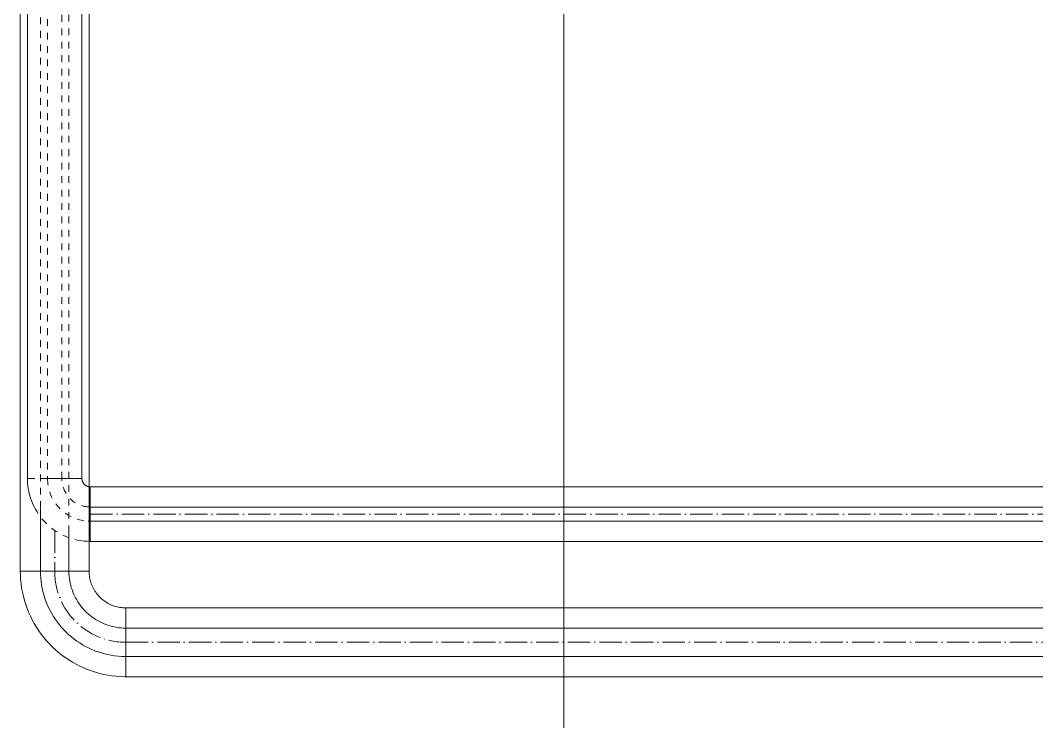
# Model space of a CAD drawing. Header units: millimetres. Extents: x -88595 to 880822, y -1054509 to -148035.
# Drawn here: x 522920.6 to 523374.4, y -276848.3 to -276535.1 of the extents above; entities that cross this region are included whole.
import ezdxf

# ---------------------------------------------------------------- set-up
doc = ezdxf.new("R2010")
doc.units = ezdxf.units.MM
for name, pattern in [('$0$ADSK_Скрыто', [6, 3, -3]), ('$1$ADSK_Скрыто', [6, 3, -3]), ('$10$ADSK_Осевая', [14, 10, -2, 0, -2]), ('$11$ADSK_Осевая', [14, 10, -2, 0, -2]), ('$4$ADSK_Скрыто', [6, 3, -3]), ('ADSK_Линия сетки', [25, 20, -2.5, 0, -2.5])]:
    doc.linetypes.add(name, pattern=pattern)
for name, color, linetype, lineweight in [('Изоляция', 7, 'Continuous', 18), ('Линии', 7, 'Continuous', 9), ('Оборудование', 7, 'Continuous', 18), ('Оси', 7, 'Continuous', 9), ('Трубопровод', 7, 'Continuous', 18), ('Трубопроводы', 7, 'Continuous', 18)]:
    doc.layers.add(name, color=color, linetype=linetype, lineweight=lineweight)

# ---------------------------------------------------------------- blocks, each defined once
blk = doc.blocks.new('$0$ADSK_МедьПайка_Отвод-гнутая труба - Отвод _гнутая труба_-V97-В_Координация_кровля ОВ3')
at = {"layer": 'Линии', "color": 190, "linetype": '$0$ADSK_Скрыто', "true_color": 0x8000ff}
for p, q in [((-2.75, 15.88), (-3.07, 15.88)), ((-2.75, 15.88), (-3.07, 15.88)), ((3.07, 15.88), (2.75, 15.88)), ((3.07, 15.88), (2.75, 15.88)), ((-15.87, 3.17), (-15.87, -3.18)), ((-15.87, 3.17), (-15.87, -3.18))]:
    blk.add_line(p, q, dxfattribs=at)
at = {"layer": 'Линии', "color": 190, "linetype": '$0$ADSK_Скрыто', "true_color": 0x8000ff, "flags": 128}
for points in [[(-15.87, -3.18), (-15.11, -3.16), (-14.35, -3.11), (-13.59, -3.04), (-12.84, -2.93), (-12.09, -2.8), (-11.35, -2.63), (-10.61, -2.43), (-9.88, -2.21), (-9.16, -1.95), (-8.46, -1.67), (-7.76, -1.36), (-7.08, -1.02), (-6.41, -0.66), (-5.76, -0.27), (-5.12, 0.15), (-4.5, 0.6), (-3.9, 1.06), (-3.31, 1.55), (-2.75, 2.07), (-2.21, 2.6), (-1.69, 3.16), (-1.19, 3.74), (-0.72, 4.33), (-0.27, 4.95), (0.16, 5.58), (0.55, 6.23), (0.93, 6.9), (1.27, 7.58), (1.59, 8.27), (1.88, 8.97), (2.14, 9.69), (2.38, 10.41), (2.58, 11.15), (2.75, 11.89), (2.9, 12.64), (3.01, 13.39), (3.1, 14.15), (3.15, 14.91)], [(-3.22, 14.86), (-3.27, 14.35), (-3.34, 13.85), (-3.43, 13.35), (-3.54, 12.86), (-3.67, 12.37), (-3.82, 11.88), (-3.99, 11.4), (-4.18, 10.93), (-4.38, 10.47), (-4.61, 10.01), (-4.85, 9.56), (-5.11, 9.13), (-5.39, 8.7), (-5.69, 8.29), (-6, 7.89), (-6.33, 7.5), (-6.67, 7.13), (-7.03, 6.76), (-7.4, 6.42), (-7.78, 6.09), (-8.18, 5.77), (-8.59, 5.47), (-9.01, 5.19), (-9.45, 4.92), (-9.89, 4.67), (-10.34, 4.44), (-10.8, 4.23), (-11.27, 4.04), (-11.75, 3.86), (-12.23, 3.71), (-12.72, 3.57), (-13.22, 3.46), (-13.72, 3.36), (-14.22, 3.28), (-14.72, 3.23), (-15.23, 3.19), (-15.74, 3.18), (-15.87, 3.17)]]:
    blk.add_lwpolyline(points, dxfattribs=at)
at = {"layer": 'Трубопроводы', "color": 190, "true_color": 0x8000ff, "flags": 128}
for points in [[(-3.18, 15.88), (-3.19, 15.37), (-3.22, 14.86)], [(3.15, 14.91), (3.17, 15.67), (3.17, 15.88)]]:
    blk.add_lwpolyline(points, dxfattribs=at)
blk = doc.blocks.new('$0$ADSK_МедьПайка_Отвод-гнутая труба - Отвод _гнутая труба_-V86-В_Координация_кровля ОВ3')
at = {"layer": 'Линии', "color": 134, "linetype": '$0$ADSK_Скрыто', "true_color": 0x00a6a6}
for p, q in [((-3.48, 31.75), (-3.96, 31.75)), ((-3.48, 31.75), (-3.96, 31.75)), ((3.96, 31.75), (3.49, 31.75)), ((3.96, 31.75), (3.49, 31.75))]:
    blk.add_line(p, q, dxfattribs=at)
at = {"layer": 'Трубопроводы', "color": 134, "true_color": 0x00a6a6, "flags": 128}
for points in [[(-31.75, -6.35), (-30.23, -6.32), (-28.71, -6.23), (-27.19, -6.08), (-25.68, -5.86), (-24.18, -5.59), (-22.69, -5.26), (-21.22, -4.87), (-19.77, -4.42), (-18.33, -3.91), (-16.91, -3.34), (-15.52, -2.72), (-14.16, -2.04), (-12.82, -1.31), (-11.51, -0.53), (-10.24, 0.3), (-9, 1.19), (-7.79, 2.12), (-6.63, 3.11), (-5.5, 4.13), (-4.42, 5.21), (-3.38, 6.32), (-2.38, 7.47), (-1.44, 8.67), (-0.54, 9.9), (0.31, 11.16), (1.11, 12.46), (1.85, 13.79), (2.54, 15.15), (3.18, 16.54), (3.76, 17.94), (4.28, 19.38), (4.75, 20.83), (5.16, 22.29), (5.51, 23.78), (5.8, 25.27), (6.02, 26.78), (6.19, 28.3), (6.3, 29.82), (6.35, 31.34), (6.35, 31.75)], [(-6.35, 31.75), (-6.37, 30.73), (-6.43, 29.72), (-6.53, 28.71), (-6.67, 27.7), (-6.86, 26.7), (-7.08, 25.71), (-7.34, 24.73), (-7.64, 23.76), (-7.98, 22.8), (-8.36, 21.86), (-8.77, 20.93), (-9.22, 20.02), (-9.71, 19.13), (-10.23, 18.26), (-10.79, 17.41), (-11.38, 16.58), (-12, 15.78), (-12.65, 15), (-13.34, 14.25), (-14.05, 13.53), (-14.8, 12.84), (-15.57, 12.17), (-16.36, 11.54), (-17.18, 10.94), (-18.03, 10.38), (-18.89, 9.84), (-19.78, 9.35), (-20.68, 8.89), (-21.61, 8.46), (-22.55, 8.08), (-23.5, 7.73), (-24.47, 7.42), (-25.45, 7.14), (-26.44, 6.91), (-27.43, 6.72), (-28.44, 6.57), (-29.45, 6.45), (-30.46, 6.38), (-31.48, 6.35), (-31.75, 6.35)]]:
    blk.add_lwpolyline(points, dxfattribs=at)
blk = doc.blocks.new('Кровля')
at = {"layer": 'Оси', "linetype": 'ADSK_Линия сетки', "ltscale": 100}
blk.add_line((535430.5, 660685.46), (535430.5, 631229.32), dxfattribs=at)

msp = doc.modelspace()

# ---------------------------------------------------------------- linework, layer by layer
at = {"layer": 'Изоляция', "color": 190, "true_color": 0x8000ff}
for p, q in [((522923.76, -276360.62), (522923.76, -276739.71)), ((522948.11, -276739.71), (522948.11, -276360.62)), ((537398.73, -276743.41), (522951.81, -276743.41)), ((522951.81, -276745.04), (522951.81, -276743.41)), ((522951.81, -276749.46), (522951.81, -276747.99)), ((522951.81, -276752.42), (522951.81, -276750.3)), ((522951.81, -276758.29), (522951.81, -276752.88)), ((522951.81, -276760.87), (522951.81, -276758.75)), ((522951.81, -276761.67), (522951.81, -276763.24)), ((522951.81, -276767.76), (522951.81, -276766.13)), ((522951.81, -276767.76), (537398.73, -276767.76))]:
    msp.add_line(p, q, dxfattribs=at)
at = {"layer": 'Изоляция', "color": 134, "true_color": 0x00a6a6}
for p, q in [((522920.58, -276377.86), (522920.58, -276781.06)), ((522951.28, -276781.06), (522951.28, -276377.86)), ((522920.58, -276781.06), (522950.76, -276781.06)), ((537428.82, -276797.46), (522967.68, -276797.46)), ((522967.68, -276798.98), (522967.68, -276797.85)), ((522967.68, -276799.52), (522967.68, -276800.71)), ((522967.68, -276801.96), (522967.68, -276803.17)), ((522967.68, -276805.09), (522967.68, -276803.24)), ((522967.68, -276808.82), (522967.68, -276806.15)), ((522967.68, -276816.23), (522967.68, -276809.4)), ((522967.68, -276819.47), (522967.68, -276816.8)), ((522967.68, -276822.38), (522967.68, -276820.53)), ((522967.68, -276826.17), (522967.68, -276824.81)), ((522967.68, -276828.16), (522967.68, -276826.64)), ((522967.68, -276828.16), (537428.82, -276828.16))]:
    msp.add_line(p, q, dxfattribs=at)
at = {"layer": 'Изоляция', "color": 190, "true_color": 0x8000ff, "flags": 128}
for points in [[(522923.76, -276739.71), (522923.78, -276740.83), (522923.85, -276741.95), (522923.96, -276743.07), (522924.12, -276744.18), (522924.32, -276745.28), (522924.56, -276746.38), (522924.85, -276747.46), (522925.18, -276748.53), (522925.56, -276749.59), (522925.97, -276750.63), (522926.43, -276751.66), (522926.93, -276752.66)], [(522951.81, -276743.41), (522951.66, -276743.41), (522951.51, -276743.4), (522951.36, -276743.38), (522951.22, -276743.36), (522951.07, -276743.34), (522950.93, -276743.3), (522950.79, -276743.27), (522950.64, -276743.22), (522950.5, -276743.17), (522950.37, -276743.12), (522950.23, -276743.06), (522950.1, -276742.99), (522949.97, -276742.92), (522949.84, -276742.85), (522949.72, -276742.76), (522949.6, -276742.68), (522949.48, -276742.59), (522949.37, -276742.49), (522949.26, -276742.39), (522949.15, -276742.29), (522949.05, -276742.18), (522948.96, -276742.07), (522948.86, -276741.95), (522948.78, -276741.83), (522948.69, -276741.71), (522948.62, -276741.58), (522948.54, -276741.45), (522948.48, -276741.32), (522948.42, -276741.19), (522948.36, -276741.05), (522948.31, -276740.91), (522948.26, -276740.77), (522948.22, -276740.63), (522948.19, -276740.48), (522948.16, -276740.34), (522948.14, -276740.19), (522948.12, -276740.05), (522948.11, -276739.9), (522948.11, -276739.75), (522948.11, -276739.71)], [(522944.85, -276766.88), (522945.94, -276767.14), (522947.04, -276767.35), (522948.15, -276767.52), (522949.26, -276767.64), (522950.38, -276767.72), (522951.5, -276767.76), (522951.81, -276767.76)]]:
    msp.add_lwpolyline(points, dxfattribs=at)
at = {"layer": 'Изоляция', "color": 134, "true_color": 0x00a6a6, "flags": 128}
for points in [[(522920.58, -276781.06), (522920.62, -276782.95), (522920.73, -276784.83), (522920.92, -276786.7), (522921.18, -276788.57), (522921.52, -276790.42), (522921.93, -276792.26), (522922.42, -276794.08), (522922.97, -276795.88), (522923.6, -276797.65), (522924.3, -276799.4), (522925.07, -276801.12), (522925.91, -276802.81), (522926.81, -276804.47), (522927.78, -276806.08), (522928.81, -276807.66), (522929.9, -276809.19), (522931.06, -276810.68), (522932.27, -276812.12), (522933.54, -276813.51), (522934.87, -276814.85), (522936.25, -276816.14), (522937.67, -276817.36), (522939.15, -276818.54), (522940.67, -276819.65), (522942.23, -276820.7), (522943.84, -276821.68), (522945.48, -276822.6), (522947.16, -276823.46), (522948.87, -276824.24), (522950.62, -276824.96), (522952.38, -276825.61), (522954.18, -276826.19), (522955.99, -276826.69), (522957.83, -276827.12), (522959.68, -276827.48), (522961.54, -276827.76), (522963.41, -276827.97), (522965.29, -276828.1), (522967.17, -276828.16), (522967.68, -276828.16)], [(522967.68, -276797.46), (522967.03, -276797.45), (522966.37, -276797.41), (522965.72, -276797.34), (522965.07, -276797.25), (522964.42, -276797.14), (522963.78, -276796.99), (522963.15, -276796.82), (522962.52, -276796.63), (522961.91, -276796.41), (522961.3, -276796.17), (522960.7, -276795.9), (522960.11, -276795.61), (522959.53, -276795.29), (522958.97, -276794.96), (522958.42, -276794.6), (522957.89, -276794.22), (522957.37, -276793.81), (522956.87, -276793.39), (522956.38, -276792.95), (522955.92, -276792.49), (522955.47, -276792.01), (522955.04, -276791.51), (522954.63, -276791), (522954.25, -276790.47), (522953.88, -276789.92), (522953.54, -276789.36), (522953.22, -276788.79), (522952.92, -276788.21), (522952.65, -276787.61), (522952.4, -276787.01), (522952.17, -276786.39), (522951.97, -276785.76), (522951.8, -276785.13), (522951.65, -276784.49), (522951.52, -276783.85), (522951.42, -276783.2), (522951.35, -276782.55), (522951.3, -276781.9), (522951.28, -276781.24), (522951.28, -276781.06)]]:
    msp.add_lwpolyline(points, dxfattribs=at)
at = {"layer": 'Линии', "color": 190, "linetype": '$1$ADSK_Скрыто', "true_color": 0x8000ff}
for p, q in [((522932.76, -276360.62), (522932.76, -276739.71)), ((522939.11, -276739.71), (522939.11, -276360.62)), ((522923.76, -276739.71), (522948.11, -276739.71)), ((522939.11, -276739.71), (522923.76, -276739.71)), ((522924.17, -276739.71), (522923.76, -276739.71)), ((522948.11, -276739.71), (522932.76, -276739.71)), ((522948.11, -276739.71), (522946.48, -276739.71)), ((522951.81, -276747.99), (522951.81, -276745)), ((522951.81, -276746.07), (522951.81, -276745.01)), ((522951.81, -276745.04), (522951.81, -276747.89)), ((522951.81, -276749.5), (522951.81, -276750.23)), ((522951.81, -276750.3), (522951.81, -276749.5)), ((522951.81, -276752.43), (522951.81, -276752.82)), ((522951.81, -276752.88), (522951.81, -276752.47)), ((522951.81, -276752.52), (522951.81, -276752.84)), ((522951.81, -276758.7), (522951.81, -276758.29)), ((522951.81, -276758.34), (522951.81, -276758.65)), ((522951.81, -276758.35), (522951.81, -276758.74)), ((522951.81, -276761.67), (522951.81, -276760.87)), ((522951.81, -276760.95), (522951.81, -276761.67)), ((522951.81, -276766.16), (522951.81, -276763.18)), ((522951.81, -276763.28), (522951.81, -276766.13))]:
    msp.add_line(p, q, dxfattribs=at)
at = {"layer": 'Линии', "color": 134, "linetype": '$1$ADSK_Скрыто', "true_color": 0x00a6a6}
for p, q in [((522929.58, -276377.86), (522929.58, -276753.19)), ((522942.28, -276763.69), (522942.28, -276377.86)), ((522950.76, -276781.06), (522951.28, -276781.06)), ((522967.68, -276797.46), (522967.68, -276797.72)), ((522967.68, -276798.89), (522967.68, -276799.52)), ((522967.68, -276799.42), (522967.68, -276798.98)), ((522967.68, -276800.74), (522967.68, -276801.96)), ((522967.68, -276801.85), (522967.68, -276800.81)), ((522967.68, -276806.15), (522967.68, -276805.13)), ((522967.68, -276805.14), (522967.68, -276806.07)), ((522967.68, -276808.84), (522967.68, -276809.34)), ((522967.68, -276808.85), (522967.68, -276809.33)), ((522967.68, -276809.4), (522967.68, -276808.87)), ((522967.68, -276816.75), (522967.68, -276816.23)), ((522967.68, -276816.29), (522967.68, -276816.79)), ((522967.68, -276816.3), (522967.68, -276816.77)), ((522967.68, -276820.49), (522967.68, -276819.47)), ((522967.68, -276819.56), (522967.68, -276820.49)), ((522967.68, -276824.81), (522967.68, -276822.38)), ((522967.68, -276822.5), (522967.68, -276824.89)), ((522967.68, -276826.11), (522967.68, -276826.74)), ((522967.68, -276826.64), (522967.68, -276826.2))]:
    msp.add_line(p, q, dxfattribs=at)
at = {"layer": 'Линии', "color": 190, "linetype": '$4$ADSK_Скрыто', "true_color": 0x8000ff, "flags": 128}
for points in [[(522950.5, -276743.17), (522950.37, -276743.12), (522950.23, -276743.06), (522950.1, -276742.99), (522949.97, -276742.92), (522949.84, -276742.85), (522949.72, -276742.76), (522949.6, -276742.68), (522949.48, -276742.59), (522949.37, -276742.49), (522949.26, -276742.39), (522949.15, -276742.29), (522949.05, -276742.18), (522948.96, -276742.07), (522948.86, -276741.95), (522948.78, -276741.83), (522948.69, -276741.71), (522948.62, -276741.58), (522948.54, -276741.45), (522948.48, -276741.32), (522948.42, -276741.19), (522948.36, -276741.05), (522948.31, -276740.91)], [(522926.93, -276752.66), (522927.47, -276753.65), (522928.04, -276754.61), (522928.66, -276755.55), (522929.31, -276756.46), (522930, -276757.35), (522930.72, -276758.21), (522931.48, -276759.03), (522932.27, -276759.83), (522933.09, -276760.6), (522933.94, -276761.33), (522934.81, -276762.03), (522935.72, -276762.69), (522936.65, -276763.31), (522937.61, -276763.9), (522938.59, -276764.45), (522939.59, -276764.96), (522940.61, -276765.43), (522941.64, -276765.85), (522942.7, -276766.24), (522943.77, -276766.58), (522944.85, -276766.88)]]:
    msp.add_lwpolyline(points, dxfattribs=at)
at = {"layer": 'Трубопровод', "color": 134, "true_color": 0x00a6a6}
for p, q in [((522929.58, -276753.23), (522929.58, -276781.06)), ((522942.28, -276781.06), (522942.28, -276763.74)), ((537428.82, -276806.46), (522967.68, -276806.46)), ((522967.68, -276819.16), (537428.82, -276819.16))]:
    msp.add_line(p, q, dxfattribs=at)
at = {"layer": 'Трубопровод', "color": 190, "true_color": 0x8000ff}
for p, q in [((537398.73, -276752.41), (522951.81, -276752.41)), ((522951.81, -276758.76), (537398.73, -276758.76))]:
    msp.add_line(p, q, dxfattribs=at)
at = {"layer": 'Трубопровод', "color": 190, "linetype": '$10$ADSK_Осевая', "true_color": 0x8000ff}
msp.add_line((522951.81, -276755.59), (537398.73, -276755.59), dxfattribs=at)
at = {"layer": 'Трубопровод', "color": 134, "linetype": '$10$ADSK_Осевая', "true_color": 0x00a6a6}
for p, q in [((522935.93, -276762.88), (522935.93, -276781.06)), ((522967.68, -276812.81), (537428.82, -276812.81))]:
    msp.add_line(p, q, dxfattribs=at)
at = {"layer": 'Трубопроводы', "color": 134, "linetype": '$11$ADSK_Осевая', "true_color": 0x00a6a6}
msp.add_arc((522967.68, -276781.06), 31.75, 180, 270, dxfattribs=at)

# ---------------------------------------------------------------- block references
at = {"layer": 'Линии', "color": 190, "linetype": '$0$ADSK_Скрыто', "true_color": 0x8000ff, "rotation": 270}
msp.add_blockref('$0$ADSK_МедьПайка_Отвод-гнутая труба - Отвод _гнутая труба_-V97-В_Координация_кровля ОВ3', (522935.93, -276755.59), dxfattribs=at)
at = {"layer": 'Линии', "color": 134, "linetype": '$0$ADSK_Скрыто', "true_color": 0x00a6a6, "rotation": 270}
msp.add_blockref('$0$ADSK_МедьПайка_Отвод-гнутая труба - Отвод _гнутая труба_-V86-В_Координация_кровля ОВ3', (522935.93, -276812.81), dxfattribs=at)
at = {"layer": 'Оборудование', "color": 5, "true_color": 0x0000ff}
msp.add_blockref('Кровля', (-12267.25, -926437.39), dxfattribs=at)

doc.saveas('drawing.dxf')
